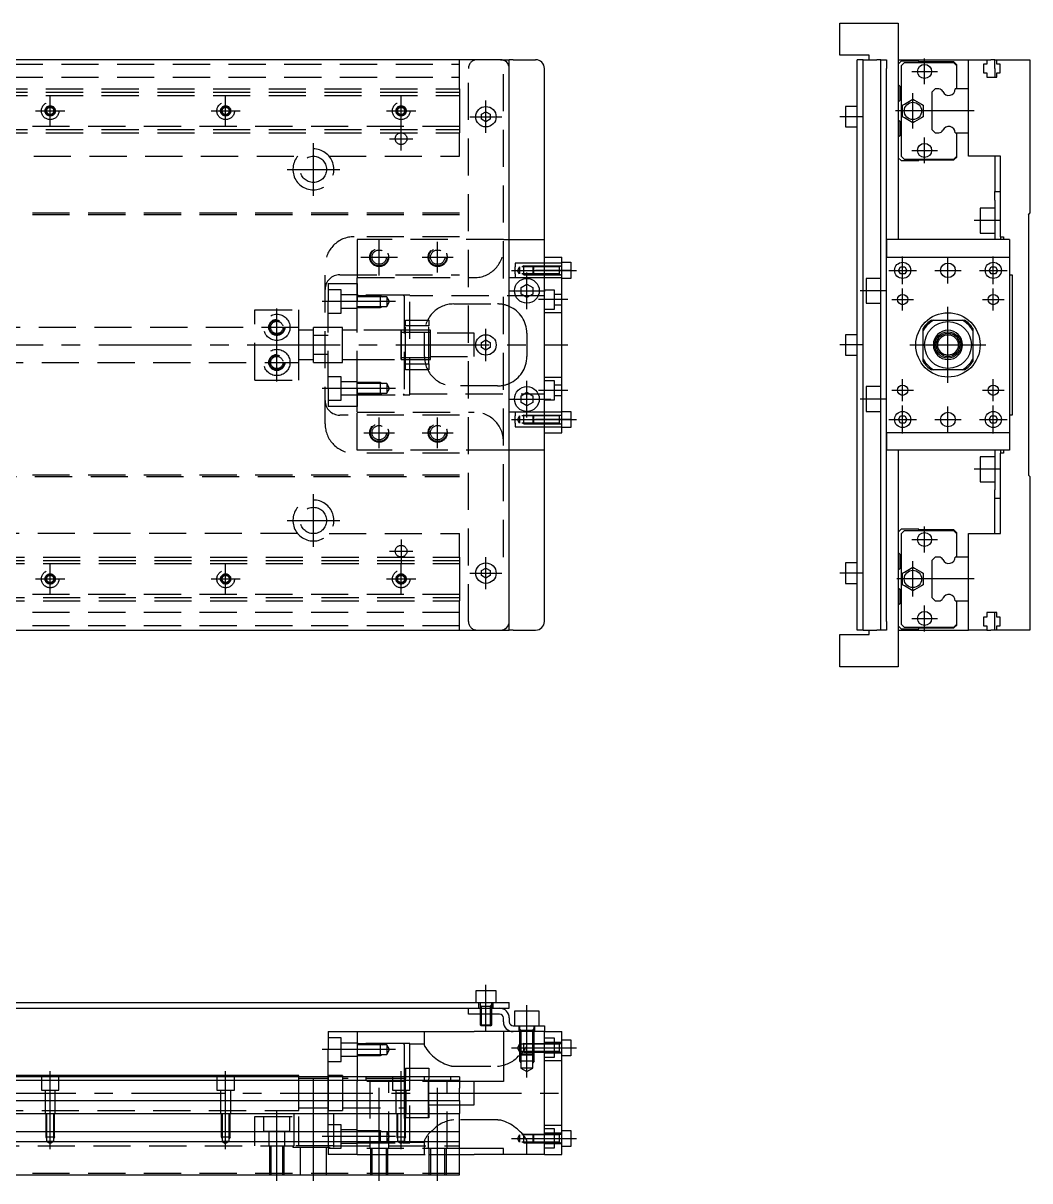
# Model space of a CAD drawing. Extents: x -94 to 655, y -24 to 396.
# Drawn here: x 310.7 to 655, y -2 to 393.7 of the extents above; entities that cross this region are included whole.
import ezdxf

# ---------------------------------------------------------------- set-up
doc = ezdxf.new("R2010")
doc.units = 0
doc.linetypes.add('CENTER', pattern=[50.8, 31.75, -6.35, 6.35, -6.35])
doc.linetypes.add('DASHED', pattern=[19.05, 12.7, -6.35])
doc.layers.get('0').update_dxf_attribs({"linetype": 'CONTINUOUS'})
doc.layers.add('CENTER', color=1, linetype='CENTER')

msp = doc.modelspace()

# ---------------------------------------------------------------- linework, layer by layer
at = {"color": 7, "linetype": 'CONTINUOUS'}
for p, q in [((590.01, 382.74), (590.01, 393.74)), ((590.01, 393.74), (610.01, 393.74)), ((610.01, 393.74), (610.01, 319.74)), ((474, 381.24), (-14, 381.24)), ((474, 381.24), (477, 381.24)), ((478.33, 381.24), (477, 381.24)), ((477, 378.24), (477, 381.24)), ((478.33, 381.24), (486, 381.24)), ((600.01, 382.74), (590.01, 382.74)), ((596.01, 378.24), (596.01, 381.24)), ((598.01, 381.24), (596.01, 381.24)), ((598.01, 381.24), (601.34, 381.24)), ((598.01, 378.24), (598.01, 381.24)), ((600.01, 381.24), (600.01, 382.74)), ((601.34, 381.24), (602.68, 381.24)), ((604.01, 381.24), (602.68, 381.24)), ((604.01, 381.24), (606.01, 381.24)), ((604.01, 378.24), (604.01, 381.24)), ((606.01, 381.24), (606.01, 378.24)), ((610.01, 381.24), (634.01, 381.24)), ((611, 380.74), (610.01, 379.75)), ((617.01, 380.74), (611, 380.74)), ((612, 380.19), (611.01, 379.2)), ((629.01, 380.19), (612, 380.19)), ((617.01, 380.49), (617.01, 380.74)), ((629.01, 380.49), (617.01, 380.49)), ((630.01, 379.49), (629.01, 380.49)), ((630.01, 379.19), (629.01, 380.19)), ((634.01, 371.24), (634.01, 381.24)), ((634.01, 381.24), (640.31, 381.24)), ((640.31, 381.24), (641.68, 381.24)), ((640.31, 381.24), (640.31, 379.74)), ((643.01, 381.24), (641.68, 381.24)), ((643.01, 378.24), (643.01, 381.24)), ((643.01, 381.24), (643.71, 381.24)), ((643.71, 381.24), (655.01, 381.24)), ((643.71, 379.74), (643.71, 381.24)), ((655.01, 381.24), (655.01, 328.74)), ((477, 189.24), (477, 378.24)), ((489, 189.24), (489, 378.24)), ((596.01, 189.24), (596.01, 378.24)), ((598.01, 189.24), (598.01, 378.24)), ((604.01, 189.24), (604.01, 378.24)), ((606.01, 319.74), (606.01, 378.24)), ((611.01, 379.2), (611.01, 348.28)), ((630.01, 379.19), (630.01, 379.49)), ((630.01, 371.24), (630.01, 379.19)), ((639.16, 379.74), (639.16, 376.74)), ((640.31, 379.74), (639.16, 379.74)), ((639.16, 376.74), (640.31, 376.74)), ((640.31, 376.74), (640.31, 375.24)), ((643.01, 378.24), (643.01, 375.24)), ((644.86, 379.74), (643.71, 379.74)), ((643.71, 376.74), (644.86, 376.74)), ((643.71, 375.24), (643.71, 376.74)), ((644.86, 376.74), (644.86, 379.74)), ((610.01, 372.74), (610.51, 372.24)), ((610.51, 372.24), (610.51, 367.24)), ((640.31, 375.24), (643.71, 375.24)), ((622.63, 371.24), (621.51, 370.11)), ((621.51, 370.11), (621.51, 357.36)), ((623.92, 371.24), (622.63, 371.24)), ((634.01, 371.24), (629.5, 371.24)), ((634.01, 356.24), (634.01, 371.24)), ((634.01, 356.24), (634.01, 371.24)), ((596.01, 365.24), (592.01, 365.24)), ((592.01, 365.24), (592.01, 361.74)), ((610.51, 367.24), (610.01, 366.74)), ((611.51, 365.75), (612.11, 366.09)), ((611.51, 365.07), (611.51, 365.75)), ((611.51, 362.4), (611.51, 365.07)), ((612.11, 366.09), (614.42, 367.43)), ((614.42, 367.43), (615.01, 367.77)), ((615.01, 367.77), (615.6, 367.43)), ((615.6, 367.43), (617.91, 366.09)), ((617.91, 366.09), (618.5, 365.75)), ((618.5, 365.75), (618.5, 365.07)), ((618.5, 365.07), (618.5, 362.4)), ((467.5, 362.6), (469, 363.47)), ((467.5, 360.87), (467.5, 362.6)), ((469, 360), (467.5, 360.87)), ((469, 363.47), (470.5, 362.6)), ((470.5, 360.87), (469, 360)), ((470.5, 362.6), (470.5, 360.87)), ((592.01, 361.74), (592.01, 358.24)), ((610.01, 360.74), (610.51, 360.24)), ((610.51, 360.24), (610.51, 355.24)), ((611.51, 361.72), (611.51, 362.4)), ((612.11, 361.38), (611.51, 361.72)), ((614.42, 360.04), (612.11, 361.38)), ((617.91, 361.38), (615.6, 360.04)), ((618.5, 361.72), (617.91, 361.38)), ((618.5, 362.4), (618.5, 361.72)), ((592.01, 358.24), (596.01, 358.24)), ((615.01, 359.7), (614.42, 360.04)), ((615.6, 360.04), (615.01, 359.7)), ((621.51, 357.36), (622.63, 356.24)), ((622.63, 356.24), (623.92, 356.24)), ((629.5, 356.24), (634.01, 356.24)), ((630.01, 348.28), (630.01, 356.24)), ((634.01, 348.24), (634.01, 356.24)), ((610.51, 355.24), (610.01, 354.74)), ((611.01, 348.28), (612, 347.29)), ((629.01, 347.29), (630.01, 348.28)), ((630.01, 347.98), (630.01, 348.28)), ((610.01, 347.73), (611, 346.74)), ((611, 346.74), (617.01, 346.74)), ((612, 347.29), (629.01, 347.29)), ((617.01, 346.99), (629.01, 346.99)), ((617.01, 346.74), (617.01, 346.99)), ((629.01, 346.99), (630.01, 347.98)), ((645.01, 348.24), (634.01, 348.24)), ((643.01, 348.24), (643.01, 336.24)), ((645.01, 320.74), (645.01, 348.24)), ((643.01, 333.24), (643.01, 336.24)), ((643.01, 336.24), (645.01, 336.24)), ((643.01, 333.24), (643.01, 319.74)), ((643.01, 330.49), (638.01, 330.49)), ((638.01, 330.49), (638.01, 326.24)), ((654.51, 328.24), (655.01, 328.74)), ((638.01, 326.24), (638.01, 321.99)), ((654.51, 328.24), (654.51, 239.24)), ((638.01, 321.99), (643.01, 321.99)), ((645.01, 320.74), (645.01, 319.74)), ((645.01, 320.74), (646.01, 320.74)), ((646.01, 320.74), (646.01, 319.74)), ((648.01, 319.74), (606.01, 319.74)), ((606.01, 319.74), (606.01, 313.74)), ((606.01, 313.74), (606.01, 319.74)), ((648.01, 319.74), (648.01, 313.74)), ((489, 313.74), (495, 313.74)), ((495, 253.74), (495, 313.74)), ((606.01, 313.74), (648.01, 313.74)), ((606.01, 253.74), (606.01, 313.74)), ((648.01, 313.74), (648.01, 253.74)), ((495, 311.99), (498, 311.99)), ((498, 311.99), (498, 306.49)), ((610.07, 309.24), (610.79, 310.49)), ((610.79, 307.99), (610.07, 309.24)), ((610.79, 310.49), (612.23, 310.49)), ((612.23, 310.49), (612.95, 309.24)), ((612.95, 309.24), (612.23, 307.99)), ((641.07, 309.24), (641.79, 310.49)), ((641.79, 307.99), (641.07, 309.24)), ((641.79, 310.49), (643.23, 310.49)), ((643.23, 310.49), (643.95, 309.24)), ((643.95, 309.24), (643.23, 307.99)), ((498, 306.49), (495, 306.49)), ((604.01, 306.49), (599.01, 306.49)), ((599.01, 306.49), (599.01, 302.24)), ((612.23, 307.99), (610.79, 307.99)), ((643.23, 307.99), (641.79, 307.99)), ((648.01, 307.74), (649.01, 307.74)), ((649.01, 307.74), (649.01, 259.74)), ((481, 303.39), (483, 304.54)), ((481, 301.08), (481, 303.39)), ((483, 299.93), (481, 301.08)), ((483, 304.54), (485, 303.39)), ((485, 301.08), (483, 299.93)), ((485, 303.39), (485, 301.08)), ((599.01, 302.24), (599.01, 297.99)), ((599.01, 297.99), (604.01, 297.99)), ((618.51, 288.65), (618.51, 289.41)), ((621.34, 292.24), (622.1, 292.24)), ((622.1, 292.24), (631.92, 292.24)), ((631.92, 292.24), (632.68, 292.24)), ((635.51, 289.41), (635.51, 288.65)), ((467.5, 284.6), (469, 285.47)), ((469, 285.47), (470.5, 284.6)), ((596.01, 287.24), (592.01, 287.24)), ((592.01, 287.24), (592.01, 283.74)), ((618.51, 278.82), (618.51, 288.65)), ((635.51, 288.65), (635.51, 278.82)), ((467.5, 282.87), (467.5, 284.6)), ((469, 282), (467.5, 282.87)), ((470.5, 282.87), (469, 282)), ((470.5, 284.6), (470.5, 282.87)), ((592.01, 283.74), (592.01, 280.24)), ((592.01, 280.24), (596.01, 280.24)), ((618.51, 278.07), (618.51, 278.82)), ((635.51, 278.82), (635.51, 278.07)), ((622.1, 275.24), (621.34, 275.24)), ((631.92, 275.24), (622.1, 275.24)), ((632.68, 275.24), (631.92, 275.24)), ((604.01, 269.49), (599.01, 269.49)), ((599.01, 269.49), (599.01, 265.24)), ((481, 266.39), (483, 267.54)), ((481, 264.08), (481, 266.39)), ((483, 267.54), (485, 266.39)), ((485, 266.39), (485, 264.08)), ((599.01, 265.24), (599.01, 260.99)), ((483, 262.93), (481, 264.08)), ((485, 264.08), (483, 262.93)), ((495, 260.99), (498, 260.99)), ((498, 260.99), (498, 255.49)), ((599.01, 260.99), (604.01, 260.99)), ((610.07, 258.24), (610.79, 259.49)), ((610.79, 256.99), (610.07, 258.24)), ((610.79, 259.49), (612.23, 259.49)), ((612.23, 259.49), (612.95, 258.24)), ((612.95, 258.24), (612.23, 256.99)), ((641.07, 258.24), (641.79, 259.49)), ((641.79, 256.99), (641.07, 258.24)), ((641.79, 259.49), (643.23, 259.49)), ((643.23, 259.49), (643.95, 258.24)), ((643.95, 258.24), (643.23, 256.99)), ((649.01, 259.74), (648.01, 259.74)), ((489, 253.74), (495, 253.74)), ((498, 255.49), (495, 255.49)), ((648.01, 253.74), (606.01, 253.74)), ((606.01, 253.74), (606.01, 247.74)), ((606.01, 247.74), (606.01, 253.74)), ((612.23, 256.99), (610.79, 256.99)), ((643.23, 256.99), (641.79, 256.99)), ((648.01, 253.74), (648.01, 247.74)), ((606.01, 189.24), (606.01, 247.74)), ((648.01, 247.74), (606.01, 247.74)), ((610.01, 247.74), (610.01, 173.74)), ((643.01, 245.49), (638.01, 245.49)), ((638.01, 245.49), (638.01, 241.24)), ((643.01, 247.74), (643.01, 234.24)), ((645.01, 247.74), (645.01, 246.74)), ((645.01, 219.24), (645.01, 246.74)), ((646.01, 246.74), (645.01, 246.74)), ((646.01, 247.74), (646.01, 246.74)), ((638.01, 241.24), (638.01, 236.99)), ((655.01, 238.74), (654.51, 239.24)), ((655.01, 238.74), (655.01, 186.24)), ((638.01, 236.99), (643.01, 236.99)), ((643.01, 231.24), (643.01, 234.24)), ((643.01, 219.24), (643.01, 231.24)), ((645.01, 231.24), (643.01, 231.24)), ((611, 220.74), (610.01, 219.75)), ((617.01, 220.74), (611, 220.74)), ((612, 220.19), (611.01, 219.2)), ((611.01, 219.2), (611.01, 188.28)), ((629.01, 220.19), (612, 220.19)), ((617.01, 220.49), (617.01, 220.74)), ((629.01, 220.49), (617.01, 220.49)), ((630.01, 219.49), (629.01, 220.49)), ((630.01, 219.19), (629.01, 220.19)), ((630.01, 219.19), (630.01, 219.49)), ((630.01, 211.24), (630.01, 219.19)), ((634.01, 211.24), (634.01, 219.24)), ((634.01, 219.24), (645.01, 219.24)), ((610.01, 212.74), (610.51, 212.24)), ((610.51, 212.24), (610.51, 207.24)), ((622.63, 211.24), (621.51, 210.11)), ((621.51, 210.11), (621.51, 197.36)), ((623.92, 211.24), (622.63, 211.24)), ((634.01, 211.24), (629.5, 211.24)), ((634.01, 196.24), (634.01, 211.24)), ((634.01, 196.24), (634.01, 211.24)), ((467.5, 206.6), (469, 207.47)), ((467.5, 204.87), (467.5, 206.6)), ((469, 207.47), (470.5, 206.6)), ((470.5, 206.6), (470.5, 204.87)), ((596.01, 209.24), (592.01, 209.24)), ((592.01, 209.24), (592.01, 205.74)), ((610.51, 207.24), (610.01, 206.74)), ((611.51, 205.75), (612.11, 206.09)), ((612.11, 206.09), (614.42, 207.43)), ((614.42, 207.43), (615.01, 207.77)), ((615.01, 207.77), (615.6, 207.43)), ((615.6, 207.43), (617.91, 206.09)), ((617.91, 206.09), (618.5, 205.75)), ((469, 204), (467.5, 204.87)), ((470.5, 204.87), (469, 204)), ((592.01, 205.74), (592.01, 202.24)), ((592.01, 202.24), (596.01, 202.24)), ((611.51, 205.07), (611.51, 205.75)), ((611.51, 202.4), (611.51, 205.07)), ((611.51, 201.72), (611.51, 202.4)), ((618.5, 205.75), (618.5, 205.07)), ((618.5, 205.07), (618.5, 202.4)), ((618.5, 202.4), (618.5, 201.72)), ((610.01, 200.74), (610.51, 200.24)), ((610.51, 200.24), (610.51, 195.24)), ((612.11, 201.38), (611.51, 201.72)), ((614.42, 200.04), (612.11, 201.38)), ((615.01, 199.7), (614.42, 200.04)), ((615.6, 200.04), (615.01, 199.7)), ((617.91, 201.38), (615.6, 200.04)), ((618.5, 201.72), (617.91, 201.38)), ((610.51, 195.24), (610.01, 194.74)), ((621.51, 197.36), (622.63, 196.24)), ((622.63, 196.24), (623.92, 196.24)), ((629.5, 196.24), (634.01, 196.24)), ((630.01, 188.28), (630.01, 196.24)), ((634.01, 186.24), (634.01, 196.24)), ((639.16, 190.74), (639.16, 187.74)), ((640.31, 190.74), (639.16, 190.74)), ((643.71, 192.24), (640.31, 192.24)), ((640.31, 192.24), (640.31, 190.74)), ((643.01, 189.24), (643.01, 192.24)), ((643.71, 190.74), (643.71, 192.24)), ((644.86, 190.74), (643.71, 190.74)), ((644.86, 187.74), (644.86, 190.74)), ((-14, 186.24), (474, 186.24)), ((474, 186.24), (477, 186.24)), ((477, 186.24), (477, 189.24)), ((478.33, 186.24), (477, 186.24)), ((478.33, 186.24), (486, 186.24)), ((596.01, 186.24), (596.01, 189.24)), ((598.01, 186.24), (596.01, 186.24)), ((598.01, 186.24), (598.01, 189.24)), ((598.01, 186.24), (601.34, 186.24)), ((600.01, 184.74), (600.01, 186.24)), ((601.34, 186.24), (602.68, 186.24)), ((604.01, 186.24), (602.68, 186.24)), ((604.01, 186.24), (604.01, 189.24)), ((606.01, 186.24), (604.01, 186.24)), ((606.01, 189.24), (606.01, 186.24)), ((610.01, 187.73), (611, 186.74)), ((610.01, 186.24), (634.01, 186.24)), ((611, 186.74), (617.01, 186.74)), ((611.01, 188.28), (612, 187.29)), ((612, 187.29), (629.01, 187.29)), ((617.01, 186.99), (629.01, 186.99)), ((617.01, 186.74), (617.01, 186.99)), ((629.01, 187.29), (630.01, 188.28)), ((629.01, 186.99), (630.01, 187.98)), ((630.01, 187.98), (630.01, 188.28)), ((640.31, 186.24), (634.01, 186.24)), ((639.16, 187.74), (640.31, 187.74)), ((640.31, 187.74), (640.31, 186.24)), ((640.31, 186.24), (641.68, 186.24)), ((643.01, 186.24), (641.68, 186.24)), ((643.01, 186.24), (643.01, 189.24)), ((643.71, 186.24), (643.01, 186.24)), ((643.71, 186.24), (643.71, 187.74)), ((643.71, 187.74), (644.86, 187.74)), ((655.01, 186.24), (643.71, 186.24)), ((590.01, 184.74), (600.01, 184.74)), ((590.01, 173.74), (590.01, 184.74)), ((610.01, 173.74), (590.01, 173.74)), ((472.5, 63), (465.5, 63)), ((465.5, 63), (465.5, 59)), ((472.5, 59), (472.5, 63)), ((305, 59), (474, 59)), ((305, 57), (466, 57)), ((463, 55), (463, 57)), ((466, 57), (473.67, 57)), ((466, 57), (473.67, 57)), ((473.67, 57), (474, 57)), ((474, 59), (477, 59)), ((474, 57), (477, 57)), ((477, 57), (477, 59)), ((478.75, 56), (478.75, 51)), ((487.25, 56), (478.75, 56)), ((487.25, 51), (487.25, 56)), ((466, 55), (463, 55)), ((473.67, 55), (466, 55)), ((467, 55), (467, 51.38)), ((471, 51.38), (471, 55)), ((475, 52.33), (475, 53.67)), ((477, 53.67), (477, 52.33)), ((415, 49), (415.34, 49)), ((415, 49), (415, 42.75)), ((415.34, 49), (424.66, 49)), ((424.66, 49), (425, 49)), ((425, 49), (425, 33.5)), ((425, 49), (465, 49)), ((475, 49), (465, 49)), ((467, 51.38), (471, 51.38)), ((467.38, 51), (467, 51.38)), ((470.62, 51), (467.38, 51)), ((470.62, 51), (471, 51.38)), ((475, 49), (475, 32)), ((478.33, 49), (475, 49)), ((478.33, 51), (486, 51)), ((486, 49), (478.33, 49)), ((486, 49), (478.33, 49)), ((486, 51), (489, 51)), ((489, 49), (486, 49)), ((489, 49), (486, 49)), ((489, 51), (489, 49)), ((489, 7), (489, 49)), ((489, 49), (495, 49)), ((495, 7), (495, 49)), ((495, 46.25), (498, 46.25)), ((498, 46.25), (498, 40.75)), ((415, 33.5), (415, 42.75)), ((498, 40.75), (495, 40.75)), ((405, 34), (298.5, 34)), ((460, 33.5), (298.5, 33.5)), ((298.5, 32.38), (460, 32.38)), ((405, 33.5), (405, 34)), ((460, 33.5), (460, 32.38)), ((460, 32.38), (460, 31.09)), ((475, 32), (460, 32)), ((460, 32), (460, 31.09)), ((460, 31.09), (460, 29.72)), ((460, 31.09), (460, 29.72)), ((460, 25.5), (460, 29.72)), ((460, 25.5), (460, 29.72)), ((298.5, 25.5), (460, 25.5)), ((460, 25.5), (460, 21)), ((460, 25.5), (460, 21)), ((0, 21), (460, 21)), ((460, 14.7), (460, 21)), ((460, 14.7), (460, 21)), ((460, 14.7), (0, 14.7)), ((460, 11.3), (460, 14.7)), ((460, 7), (460, 14.7)), ((495, 15.25), (498, 15.25)), ((498, 15.25), (498, 9.75)), ((460, 11.3), (0, 11.3)), ((460, 0), (460, 11.3)), ((475, 9), (460, 9)), ((475, 7), (475, 9)), ((498, 9.75), (495, 9.75)), ((460, 7), (465, 7)), ((475, 7), (465, 7)), ((489, 7), (475, 7)), ((489, 7), (495, 7)), ((0, 0), (460, 0))]:
    msp.add_line(p, q, dxfattribs=at)
at = {"color": 3, "linetype": 'DASHED'}
for p, q in [((460, 371.24), (460, 381.24)), ((475, 211.24), (475, 381.24)), ((0, 379.74), (460, 379.74)), ((463, 189.24), (463, 378.24)), ((0, 375.24), (460, 375.24)), ((299.5, 371.24), (460, 371.24)), ((299.5, 370.11), (460, 370.11)), ((299.5, 369.04), (460, 369.04)), ((460, 371.24), (460, 370.11)), ((460, 370.11), (460, 357.36)), ((460, 358.44), (299.5, 358.44)), ((299.5, 357.36), (460, 357.36)), ((299.5, 356.24), (460, 356.24)), ((460, 357.36), (460, 356.24)), ((460, 348.24), (460, 356.24)), ((295.36, 348.24), (404.64, 348.24)), ((415.36, 348.24), (460, 348.24)), ((460, 328.74), (10, 328.74)), ((460, 328.24), (10.64, 328.24)), ((460, 320.74), (424, 320.74)), ((475, 319.74), (425, 319.74)), ((425, 319.74), (425, 306.74)), ((475, 319.74), (477, 319.74)), ((477, 319.74), (489, 319.74)), ((414, 256.74), (414, 310.74)), ((489, 311.74), (479, 311.74)), ((479, 311.74), (479, 310.49)), ((479, 307.99), (479, 310.49)), ((480.5, 310.46), (479.79, 309.24)), ((480.5, 308.01), (479.79, 309.24)), ((494, 310.46), (480.5, 310.46)), ((480.5, 310.46), (480.5, 308.01)), ((482, 310.74), (481.53, 310.46)), ((482, 310.74), (495, 310.74)), ((482, 307.74), (482, 310.74)), ((485, 310.46), (485.27, 310.74)), ((485, 310.46), (485, 308.01)), ((485.27, 310.74), (485.27, 307.74)), ((495, 311.74), (489, 311.74)), ((494, 310.46), (494.47, 310.74)), ((494, 310.74), (494, 307.74)), ((415, 304.74), (415, 298.48)), ((415, 304.74), (415.34, 304.74)), ((415.34, 304.74), (424.66, 304.74)), ((419, 307.74), (460, 307.74)), ((424.66, 304.74), (425, 304.74)), ((425, 306.74), (465, 306.74)), ((425, 298.48), (425, 306.74)), ((425, 304.74), (425, 298.48)), ((477, 306.74), (489, 306.74)), ((479, 307.99), (479, 306.74)), ((479, 306.74), (489, 306.74)), ((494, 308.01), (480.5, 308.01)), ((482, 307.74), (481.53, 308.01)), ((482, 307.74), (495, 307.74)), ((485, 308.01), (485.27, 307.74)), ((489, 306.74), (495, 306.74)), ((494, 308.01), (494.47, 307.74)), ((419.5, 302.58), (415, 302.58)), ((419.5, 294.58), (419.5, 302.58)), ((425, 300.83), (419.5, 300.83)), ((492.5, 302.49), (489, 302.49)), ((492.5, 295.99), (492.5, 302.49)), ((495, 300.99), (492.5, 300.99)), ((415, 268.99), (415, 298.48)), ((425.3, 300.74), (425, 300.74)), ((431.15, 300.58), (425, 300.58)), ((431.15, 300.58), (425, 300.58)), ((431.5, 300.23), (425, 300.23)), ((425, 268.99), (425, 298.48)), ((425, 268.99), (425, 298.48)), ((425, 296.93), (431.5, 296.93)), ((440.66, 300.74), (425.3, 300.74)), ((440.66, 300.74), (425.3, 300.74)), ((433, 300.58), (431.15, 300.58)), ((433, 300.23), (431.5, 300.23)), ((431.5, 296.93), (433, 296.93)), ((433, 296.58), (433, 300.58)), ((433, 300.58), (433.61, 300.23)), ((435.1, 300.23), (433, 300.23)), ((433, 296.58), (433.61, 296.93)), ((433, 296.93), (435.1, 296.93)), ((435.1, 300.23), (435.1, 298.58)), ((436.05, 298.58), (435.1, 300.23)), ((435.1, 298.58), (435.1, 296.93)), ((435.1, 296.93), (436.05, 298.58)), ((441, 300.4), (440.66, 300.74)), ((443, 300.74), (440.66, 300.74)), ((441, 300.4), (441, 267.08)), ((443, 266.74), (443, 300.74)), ((489, 300.49), (443, 300.49)), ((458, 297.74), (473, 297.74)), ((492.5, 297.49), (495, 297.49)), ((390, 295.74), (405, 295.74)), ((390, 271.74), (390, 295.74)), ((405, 289.74), (405, 295.74)), ((415, 294.58), (419.5, 294.58)), ((419.5, 296.33), (425, 296.33)), ((425, 296.58), (431.15, 296.58)), ((425, 296.58), (431.15, 296.58)), ((431.15, 296.58), (433, 296.58)), ((489, 295.99), (492.5, 295.99)), ((495, 294.74), (489, 294.74)), ((405, 289.74), (216, 289.74)), ((405, 283.74), (405, 289.74)), ((420, 289.74), (410, 289.74)), ((410, 287.05), (410, 289.74)), ((420, 283.74), (420, 289.74)), ((441.5, 290.24), (441.5, 292.24)), ((441.5, 292.24), (449.5, 292.24)), ((441.5, 277.24), (441.5, 290.24)), ((449.5, 290.24), (441.5, 290.24)), ((449.5, 292.24), (449.5, 290.24)), ((449.5, 277.24), (449.5, 290.24)), ((410, 288.74), (405, 288.74)), ((410, 287.05), (415, 287.05)), ((410, 283.74), (410, 287.05)), ((425, 288.74), (420, 288.74)), ((440.01, 288.74), (425, 288.74)), ((440, 278.74), (440, 288.74)), ((440, 287.99), (440, 288.74)), ((440, 288.17), (440, 288.74)), ((440, 288.74), (440, 288.17)), ((441, 288.74), (440, 288.74)), ((440, 288.17), (440, 279.3)), ((440, 287.99), (440, 279.49)), ((441, 287.99), (440, 287.99)), ((442.05, 288.74), (441, 288.74)), ((442, 287.99), (441, 287.99)), ((444.5, 287.99), (442, 287.99)), ((444.5, 288.74), (442.05, 288.74)), ((449.5, 288.74), (444.5, 288.74)), ((449.5, 287.99), (444.5, 287.99)), ((448, 279.74), (448, 287.74)), ((450, 288.74), (449.5, 288.74)), ((450, 287.99), (449.5, 287.99)), ((450, 283.74), (450, 288.74)), ((465, 287.74), (450, 287.74)), ((465, 283.74), (465, 287.74)), ((483, 287.74), (483, 279.74)), ((405, 277.74), (405, 283.74)), ((410, 280.42), (410, 283.74)), ((420, 277.74), (420, 283.74)), ((450, 278.74), (450, 283.74)), ((465, 279.74), (465, 283.74)), ((260, 277.74), (405, 277.74)), ((405, 278.74), (410, 278.74)), ((405, 271.74), (405, 277.74)), ((415, 280.42), (410, 280.42)), ((410, 277.74), (410, 280.42)), ((410, 277.74), (420, 277.74)), ((420, 278.74), (425, 278.74)), ((425, 278.74), (440.01, 278.74)), ((440, 278.74), (440, 279.49)), ((440, 279.49), (441, 279.49)), ((440, 278.74), (440, 279.3)), ((440, 279.3), (440, 278.74)), ((440, 278.74), (441, 278.74)), ((441, 279.49), (442, 279.49)), ((441, 278.74), (442.05, 278.74)), ((441.5, 275.24), (441.5, 277.24)), ((441.5, 277.24), (449.5, 277.24)), ((442, 279.49), (444.5, 279.49)), ((442.05, 278.74), (444.5, 278.74)), ((444.5, 279.49), (449.5, 279.49)), ((444.5, 278.74), (449.5, 278.74)), ((449.5, 279.49), (450, 279.49)), ((449.5, 278.74), (450, 278.74)), ((449.5, 277.24), (449.5, 275.24)), ((450, 279.74), (465, 279.74)), ((449.5, 275.24), (441.5, 275.24)), ((390, 271.74), (405, 271.74)), ((419.5, 272.89), (415, 272.89)), ((419.5, 264.89), (419.5, 272.89)), ((425, 271.14), (419.5, 271.14)), ((431.15, 270.89), (425, 270.89)), ((431.15, 270.89), (425, 270.89)), ((431.5, 270.54), (425, 270.54)), ((433, 270.89), (431.15, 270.89)), ((433, 270.54), (431.5, 270.54)), ((433, 266.89), (433, 270.89)), ((433, 270.89), (433.61, 270.54)), ((435.1, 270.54), (433, 270.54)), ((435.1, 270.54), (435.1, 268.89)), ((436.05, 268.89), (435.1, 270.54)), ((473, 269.74), (458, 269.74)), ((489, 272.74), (495, 272.74)), ((492.5, 271.49), (489, 271.49)), ((492.5, 264.99), (492.5, 271.49)), ((495, 269.99), (492.5, 269.99)), ((415, 268.99), (415, 262.74)), ((419.5, 266.64), (425, 266.64)), ((425, 268.99), (425, 262.74)), ((425, 260.74), (425, 268.99)), ((425, 267.24), (431.5, 267.24)), ((425, 266.89), (431.15, 266.89)), ((425, 266.89), (431.15, 266.89)), ((425, 266.74), (425.3, 266.74)), ((425.3, 266.74), (440.66, 266.74)), ((425.3, 266.74), (440.66, 266.74)), ((431.15, 266.89), (433, 266.89)), ((431.5, 267.24), (433, 267.24)), ((433, 266.89), (433.61, 267.24)), ((433, 267.24), (435.1, 267.24)), ((435.1, 268.89), (435.1, 267.24)), ((435.1, 267.24), (436.05, 268.89)), ((440.66, 266.74), (441, 267.08)), ((440.66, 266.74), (443, 266.74)), ((443, 266.99), (489, 266.99)), ((492.5, 266.49), (495, 266.49)), ((415, 264.89), (419.5, 264.89)), ((415.34, 262.74), (415, 262.74)), ((424.66, 262.74), (415.34, 262.74)), ((425, 262.74), (424.66, 262.74)), ((489, 264.99), (492.5, 264.99)), ((460, 259.74), (419, 259.74)), ((425, 260.74), (465, 260.74)), ((425, 247.74), (425, 260.74)), ((489, 260.74), (477, 260.74)), ((489, 260.74), (479, 260.74)), ((479, 260.74), (479, 259.49)), ((479, 256.99), (479, 259.49)), ((480.5, 259.46), (479.79, 258.24)), ((480.5, 257.01), (479.79, 258.24)), ((494, 259.46), (480.5, 259.46)), ((480.5, 259.46), (480.5, 257.01)), ((482, 259.74), (481.53, 259.46)), ((482, 259.74), (495, 259.74)), ((482, 256.74), (482, 259.74)), ((485, 259.46), (485.27, 259.74)), ((485, 259.46), (485, 257.01)), ((485.27, 259.74), (485.27, 256.74)), ((495, 260.74), (489, 260.74)), ((494, 259.46), (494.47, 259.74)), ((494, 259.74), (494, 256.74)), ((479, 256.99), (479, 255.74)), ((479, 255.74), (489, 255.74)), ((494, 257.01), (480.5, 257.01)), ((482, 256.74), (481.53, 257.01)), ((482, 256.74), (495, 256.74)), ((485, 257.01), (485.27, 256.74)), ((489, 255.74), (495, 255.74)), ((494, 257.01), (494.47, 256.74)), ((460, 246.74), (424, 246.74)), ((475, 247.74), (425, 247.74)), ((477, 247.74), (475, 247.74)), ((489, 247.74), (477, 247.74)), ((10, 238.74), (460, 238.74)), ((460, 239.24), (10.64, 239.24)), ((404.64, 219.24), (295.36, 219.24)), ((415.36, 219.24), (460, 219.24)), ((460, 211.24), (460, 219.24)), ((298.5, 211.24), (460, 211.24)), ((298.5, 210.11), (460, 210.11)), ((460, 211.24), (460, 210.11)), ((460, 210.11), (460, 197.36)), ((298.5, 209.04), (460, 209.04)), ((460, 198.44), (298.5, 198.44)), ((298.5, 197.36), (460, 197.36)), ((298.5, 196.24), (460, 196.24)), ((460, 197.36), (460, 196.24)), ((460, 186.24), (460, 196.24)), ((460, 192.24), (0, 192.24)), ((460, 187.74), (0, 187.74)), ((466.5, 59), (466.5, 57)), ((467, 59), (467, 57.6)), ((467.38, 57.6), (467, 58.26)), ((471, 57.6), (467, 57.6)), ((471, 57.6), (467, 57.6)), ((469, 57.6), (467, 57.6)), ((467, 57.6), (467, 57.6)), ((467, 57.6), (467, 57)), ((467, 57.6), (467, 57.59)), ((467, 57), (467, 55)), ((467, 57), (467, 55)), ((467.38, 57.6), (467.38, 57)), ((467.38, 57), (467.38, 55)), ((470.62, 57.6), (471, 58.26)), ((470.62, 57), (470.62, 57.6)), ((470.62, 55), (470.62, 57)), ((471, 57.6), (471, 59)), ((471, 57), (471, 57.6)), ((471, 57.6), (471, 57.6)), ((471, 57.59), (471, 57.6)), ((471, 55), (471, 57)), ((471, 55), (471, 57)), ((471.5, 57), (471.5, 59)), ((448, 44.27), (448, 49)), ((480.25, 51), (480.25, 49)), ((480.5, 51), (480.5, 49.4)), ((480.9, 49.4), (480.5, 50.09)), ((483, 49.4), (480.5, 49.4)), ((485.5, 49.4), (480.5, 49.4)), ((485.5, 49.4), (480.5, 49.4)), ((480.5, 49.4), (480.5, 49)), ((480.5, 49.4), (480.5, 49.4)), ((480.5, 49.4), (480.5, 49.39)), ((480.5, 49), (480.5, 39)), ((480.9, 49.4), (480.9, 49)), ((480.9, 49), (480.9, 41)), ((483, 44.27), (483, 49)), ((485.1, 49.4), (485.5, 50.09)), ((485.1, 49), (485.1, 49.4)), ((485.1, 41), (485.1, 49)), ((485.5, 49.4), (485.5, 51)), ((485.5, 49.4), (485.5, 49.4)), ((485.5, 49), (485.5, 49.4)), ((485.5, 49.39), (485.5, 49.4)), ((485.5, 41.4), (485.5, 49)), ((485.75, 49), (485.75, 51)), ((419.5, 46.85), (415, 46.85)), ((419.5, 38.85), (419.5, 46.85)), ((425, 45.1), (419.5, 45.1)), ((425.3, 45), (425, 45)), ((431.15, 44.85), (425, 44.85)), ((431.15, 44.85), (425, 44.85)), ((431.5, 44.5), (425, 44.5)), ((440.66, 45), (425.3, 45)), ((433, 44.85), (431.15, 44.85)), ((433, 44.5), (431.5, 44.5)), ((433, 40.85), (433, 44.85)), ((433, 44.85), (433.61, 44.5)), ((435.1, 44.5), (433, 44.5)), ((435.1, 44.5), (435.1, 42.85)), ((436.05, 42.85), (435.1, 44.5)), ((443, 45), (440.66, 45)), ((441, 44.66), (440.66, 45)), ((441, 44.66), (441, 33.5)), ((443, 33.5), (443, 45)), ((448, 44.75), (443, 44.75)), ((448, 44.27), (448.01, 44.16)), ((448.01, 44.16), (448.03, 44.04)), ((480.5, 44.73), (479.79, 43.5)), ((480.5, 44.73), (480.5, 42.27)), ((494, 44.73), (480.5, 44.73)), ((480.5, 44.73), (480.5, 42.27)), ((482, 45), (481.53, 44.73)), ((482, 45), (495, 45)), ((482, 42), (482, 45)), ((482.99, 44.15), (483, 44.27)), ((485, 44.73), (485.27, 45)), ((485, 44.73), (485, 42.27)), ((485.27, 45), (485.27, 42)), ((492.5, 46.75), (489, 46.75)), ((495, 45.25), (489, 45.25)), ((492.5, 43.5), (492.5, 46.75)), ((494, 44.73), (494.47, 45)), ((494, 45), (494, 42)), ((419.5, 40.6), (425, 40.6)), ((425, 41.2), (431.5, 41.2)), ((425, 40.85), (431.15, 40.85)), ((425, 40.85), (431.15, 40.85)), ((431.15, 40.85), (433, 40.85)), ((431.5, 41.2), (433, 41.2)), ((433, 40.85), (433.61, 41.2)), ((433, 41.2), (435.1, 41.2)), ((435.1, 42.85), (435.1, 41.2)), ((435.1, 41.2), (436.05, 42.85)), ((480.5, 42.27), (479.79, 43.5)), ((494, 42.27), (480.5, 42.27)), ((480.5, 41.4), (485.5, 41.4)), ((480.5, 41.4), (480.9, 41)), ((485.1, 41), (480.9, 41)), ((480.9, 41), (480.9, 39)), ((482, 42), (481.53, 42.27)), ((482, 42), (495, 42)), ((485, 42.27), (485.27, 42)), ((485.1, 41), (485.5, 41.4)), ((485.1, 39), (485.1, 41)), ((485.5, 39), (485.5, 41.4)), ((489, 41.75), (495, 41.75)), ((489, 40.25), (492.5, 40.25)), ((492.5, 40.25), (492.5, 43.5)), ((494, 42.27), (494.47, 42)), ((415, 38.85), (419.5, 38.85)), ((441.5, 36.5), (441.9, 36.5)), ((441.5, 36.5), (441.5, 33.5)), ((441.9, 36.5), (449.5, 36.5)), ((448.1, 36.5), (448.5, 36.5)), ((449.5, 36.5), (449.5, 33.5)), ((458, 37.2), (473, 37.2)), ((480.5, 39), (480.9, 38.31)), ((480.5, 39), (485.5, 39)), ((480.9, 39), (480.9, 36.57)), ((480.9, 36.57), (483, 35.36)), ((483, 36.57), (480.9, 36.57)), ((483, 35.36), (485.1, 36.57)), ((485.1, 36.57), (483, 36.57)), ((485.5, 39), (485.1, 38.31)), ((485.1, 36.57), (485.1, 39)), ((495, 39), (489, 39)), ((317, 33.5), (317, 29)), ((323, 29), (323, 33.5)), ((377, 33.5), (377, 29)), ((383, 29), (383, 33.5)), ((405, 22), (405, 33.5)), ((410, 33), (405, 33)), ((410, 23), (410, 33)), ((415, 33), (410, 33)), ((420, 34), (415, 34)), ((415, 34), (415, 22)), ((415, 21), (415, 33.5)), ((420, 34), (420, 22)), ((420.2, 33), (420.15, 33)), ((441, 33), (420.2, 33)), ((425, 33.5), (425, 32)), ((460, 32), (425, 32)), ((425, 21), (425, 32)), ((428, 32.38), (428, 33.5)), ((429.25, 32.38), (429.25, 9)), ((429.25, 32), (429.25, 9)), ((435.75, 9), (435.75, 32.38)), ((437, 33.5), (437, 29)), ((441, 33.5), (441, 32)), ((441, 32), (441, 11.34)), ((441.5, 33.5), (441.5, 32.91)), ((441.5, 32), (441.5, 32.91)), ((441.5, 23.09), (441.5, 32)), ((443, 29), (443, 33.5)), ((443, 29), (443, 33.5)), ((448, 32.38), (448, 33.5)), ((449.25, 32.38), (449.25, 9)), ((449.5, 33.5), (449.5, 32.91)), ((449.5, 32), (449.5, 32.91)), ((449.5, 23.09), (449.5, 32)), ((465, 32), (449.5, 32)), ((455.75, 9), (455.75, 32.38)), ((455.75, 9), (455.75, 32.38)), ((457, 32.38), (457, 33.5)), ((465, 24), (465, 32)), ((317, 29), (323, 29)), ((318.25, 29), (318.25, 21)), ((321.75, 21), (321.75, 29)), ((377, 29), (383, 29)), ((378.25, 29), (378.25, 21)), ((381.75, 21), (381.75, 29)), ((437, 29), (443, 29)), ((438.25, 29), (438.25, 21)), ((440, 28), (438.5, 28)), ((438.62, 28), (438.5, 28)), ((438.5, 28), (438.5, 27.99)), ((438.5, 28), (438.5, 28)), ((440, 28), (438.62, 28)), ((441.5, 28), (440, 28)), ((441.38, 28), (440, 28)), ((441.5, 28), (441.38, 28)), ((441.5, 27.99), (441.5, 28)), ((441.5, 28), (441.5, 28)), ((441.75, 21), (441.75, 29)), ((443, 11), (443, 28)), ((449.5, 24), (460, 24)), ((460, 24), (465, 24)), ((260, 22), (405, 22)), ((318.5, 21), (318.5, 15.25)), ((318.5, 21), (318.5, 15.25)), ((318.77, 21), (318.77, 15)), ((321.23, 15), (321.23, 21)), ((321.5, 15.25), (321.5, 21)), ((321.5, 15.25), (321.5, 21)), ((378.5, 21), (378.5, 15.25)), ((378.5, 21), (378.5, 15.25)), ((378.77, 21), (378.77, 15)), ((381.23, 15), (381.23, 21)), ((381.5, 15.25), (381.5, 21)), ((381.5, 15.25), (381.5, 21)), ((390, 20), (405, 20)), ((390, 14.7), (390, 20)), ((393, 20), (393, 15)), ((402, 15), (402, 20)), ((403.29, 21), (403.29, 10)), ((405, 23), (410, 23)), ((405, 14.7), (405, 20)), ((410, 23), (415, 23)), ((415, 22), (420, 22)), ((415, 14.7), (415, 21)), ((417, 9.5), (417, 21)), ((420.15, 23), (420.2, 23)), ((420.2, 23), (441, 23)), ((425, 14.7), (425, 21)), ((438.25, 21), (441.75, 21)), ((438.5, 21), (438.5, 15.25)), ((438.5, 21), (438.5, 15.25)), ((438.77, 21), (438.77, 15)), ((441.5, 21), (441, 21)), ((441.23, 15), (441.23, 21)), ((441.5, 23.09), (441.5, 19.5)), ((441.5, 15.25), (441.5, 21)), ((441.5, 15.25), (441.5, 21)), ((449.5, 23.09), (449.5, 19.5)), ((419.5, 17.15), (415, 17.15)), ((419.5, 9.15), (419.5, 17.15)), ((449.5, 19.5), (441.5, 19.5)), ((441.9, 19.5), (441.75, 19.5)), ((448.5, 19.5), (448.1, 19.5)), ((473, 18.8), (458, 18.8)), ((489, 17), (495, 17)), ((318.5, 15.25), (318.5, 14.7)), ((318.5, 14.7), (318.5, 13)), ((318.5, 13), (321.5, 13)), ((318.5, 13), (318.77, 12.53)), ((318.77, 15), (318.77, 13)), ((318.77, 13), (318.77, 11.5)), ((321.23, 13), (321.23, 15)), ((321.23, 11.5), (321.23, 13)), ((321.5, 13), (321.23, 12.53)), ((321.5, 14.7), (321.5, 15.25)), ((321.5, 13), (321.5, 14.7)), ((378.5, 15.25), (378.5, 14.7)), ((378.5, 14.7), (378.5, 13)), ((378.5, 13), (381.5, 13)), ((378.5, 13), (378.77, 12.53)), ((378.77, 15), (378.77, 13)), ((378.77, 13), (378.77, 11.5)), ((381.23, 13), (381.23, 15)), ((381.23, 11.5), (381.23, 13)), ((381.5, 13), (381.23, 12.53)), ((381.5, 14.7), (381.5, 15.25)), ((381.5, 13), (381.5, 14.7)), ((390, 11.3), (390, 14.7)), ((393, 15), (402, 15)), ((394.75, 15), (394.75, 10)), ((400.25, 10), (400.25, 15)), ((405, 11.3), (405, 14.7)), ((415, 13.25), (415, 14.7)), ((415, 13.25), (415, 11.3)), ((425, 15.4), (419.5, 15.4)), ((431.15, 15.15), (425, 15.15)), ((431.15, 15.15), (425, 15.15)), ((431.5, 14.8), (425, 14.8)), ((425, 11.3), (425, 14.7)), ((433, 15.15), (431.15, 15.15)), ((433, 14.8), (431.5, 14.8)), ((433, 11.15), (433, 15.15)), ((433, 15.15), (433.61, 14.8)), ((435.1, 14.8), (433, 14.8)), ((435.1, 14.8), (435.1, 13.15)), ((436.05, 13.15), (435.1, 14.8)), ((435.1, 13.15), (435.1, 11.5)), ((435.1, 11.5), (436.05, 13.15)), ((438.5, 15.25), (438.5, 14.7)), ((438.5, 14.7), (438.5, 13)), ((438.5, 13), (441.5, 13)), ((438.5, 13), (438.77, 12.53)), ((438.77, 15), (438.77, 13)), ((438.77, 13), (438.77, 11.5)), ((441.23, 13), (441.23, 15)), ((441.23, 11.5), (441.23, 13)), ((441.5, 13), (441.23, 12.53)), ((441.5, 14.7), (441.5, 15.25)), ((441.5, 13), (441.5, 14.7)), ((480.5, 13.73), (479.79, 12.5)), ((480.5, 11.27), (479.79, 12.5)), ((494, 13.73), (480.5, 13.73)), ((480.5, 13.73), (480.5, 11.27)), ((482, 14), (481.53, 13.73)), ((482, 14), (495, 14)), ((482, 11), (482, 14)), ((482.99, 11.84), (482.97, 11.96)), ((485, 13.73), (485.27, 14)), ((485, 13.73), (485, 11.27)), ((485.27, 14), (485.27, 11)), ((492.5, 15.75), (489, 15.75)), ((495, 14.25), (489, 14.25)), ((492.5, 12.5), (492.5, 15.75)), ((492.5, 9.25), (492.5, 12.5)), ((494, 13.73), (494.47, 14)), ((494, 14), (494, 11)), ((296.71, 10), (403.29, 10)), ((321.23, 11.5), (318.77, 11.5)), ((318.77, 11.5), (320, 10.79)), ((321.23, 11.5), (320, 10.79)), ((381.23, 11.5), (378.77, 11.5)), ((378.77, 11.5), (380, 10.79)), ((381.23, 11.5), (380, 10.79)), ((390, 10), (390, 11.3)), ((395, 10), (395, 0)), ((395.43, 10), (395.43, 0)), ((399.57, 0), (399.57, 10)), ((400, 0), (400, 10)), ((403, 10), (403, 9.5)), ((403, 9.5), (417, 9.5)), ((416.71, 10), (403.29, 10)), ((405, 10), (405, 11.3)), ((405.5, 9.5), (405.5, 0)), ((414.5, 0), (414.5, 9.5)), ((415, 11.3), (415, 10)), ((415, 10), (415, 7)), ((415, 9.15), (419.5, 9.15)), ((416.71, 10), (460, 10)), ((419.5, 10.9), (425, 10.9)), ((425, 11.5), (431.5, 11.5)), ((425, 9), (425, 11.3)), ((425, 11.15), (431.15, 11.15)), ((425, 11.15), (431.15, 11.15)), ((425, 11), (425.3, 11)), ((460, 9), (425, 9)), ((425, 7), (425, 9)), ((425.3, 11), (440.66, 11)), ((429.5, 9), (429.5, 0)), ((430.04, 9), (430.04, 0)), ((431.15, 11.15), (433, 11.15)), ((431.5, 11.5), (433, 11.5)), ((433, 11.15), (433.61, 11.5)), ((433, 11.5), (435.1, 11.5)), ((434.96, 0), (434.96, 9)), ((435.5, 0), (435.5, 9)), ((441.23, 11.5), (438.77, 11.5)), ((438.77, 11.5), (440, 10.79)), ((441.23, 11.5), (440, 10.79)), ((440.66, 11), (441, 11.34)), ((440.66, 11), (443, 11)), ((443, 11.25), (448, 11.25)), ((448.01, 11.85), (448, 11.73)), ((448, 7), (448, 11.73)), ((449.5, 9), (449.5, 0)), ((450.04, 9), (450.04, 0)), ((454.96, 0), (454.96, 9)), ((455.5, 0), (455.5, 9)), ((494, 11.27), (480.5, 11.27)), ((482, 11), (481.53, 11.27)), ((482, 11), (495, 11)), ((483, 11.73), (482.99, 11.84)), ((483, 7), (483, 11.73)), ((485, 11.27), (485.27, 11)), ((489, 10.75), (495, 10.75)), ((489, 9.25), (492.5, 9.25)), ((494, 11.27), (494.47, 11)), ((415.34, 7), (415, 7)), ((424.66, 7), (415.34, 7)), ((425, 7), (424.66, 7)), ((425, 7), (429.5, 7)), ((429.5, 7), (435.5, 7)), ((435.5, 7), (449.5, 7)), ((449.5, 7), (455.5, 7)), ((455.5, 7), (460, 7)), ((460, 0.5), (77.5, 0.5))]:
    msp.add_line(p, q, dxfattribs=at)
at = {"color": 3, "linetype": 'CONTINUOUS'}
for p, q in [((467.38, 55), (467.38, 51)), ((470.62, 51), (470.62, 55))]:
    msp.add_line(p, q, dxfattribs=at)
at = {"color": 7, "linetype": 'CONTINUOUS'}
for centre, radius in [((619.01, 377.24), 2.4), ((469, 361.74), 3.5), ((615.01, 363.74), 2.97), ((619.01, 350.24), 2.4), ((611.51, 309.24), 2.75), ((627.01, 309.24), 2.5), ((642.51, 309.24), 2.75), ((483, 302.24), 4.25), ((611.51, 299.24), 1.75), ((642.51, 299.24), 1.75), ((627.01, 283.74), 11), ((627.01, 283.74), 8), ((469, 283.74), 3.5), ((627.01, 283.74), 4.5), ((627.01, 283.74), 4), ((627.01, 283.74), 3.5), ((483, 265.24), 4.25), ((611.51, 268.24), 1.75), ((642.51, 268.24), 1.75), ((611.51, 258.24), 2.75), ((627.01, 258.24), 2.5), ((642.51, 258.24), 2.75), ((619.01, 217.24), 2.4), ((469, 205.74), 3.5), ((615.01, 203.74), 2.97), ((619.01, 190.24), 2.4)]:
    msp.add_circle(centre, radius, dxfattribs=at)
at = {"color": 3, "linetype": 'DASHED'}
for centre, radius in [((320, 363.74), 3), ((320, 363.74), 1.75), ((320, 363.74), 1.5), ((320, 363.74), 1.23), ((380, 363.74), 3), ((380, 363.74), 1.75), ((380, 363.74), 1.5), ((380, 363.74), 1.23), ((440, 363.74), 3), ((440, 363.74), 1.75), ((440, 363.74), 1.5), ((440, 363.74), 1.23), ((440, 354.24), 2), ((410, 343.74), 4.5), ((432.5, 313.74), 3.25), ((432.5, 313.74), 3), ((452.5, 313.74), 3.25), ((452.5, 313.74), 3), ((432.5, 313.74), 2.46), ((452.5, 313.74), 2.46), ((397.5, 289.74), 4.5), ((397.5, 289.74), 2.75), ((397.5, 289.74), 2.5), ((397.5, 289.74), 2.1), ((397.5, 277.74), 4.5), ((397.5, 277.74), 2.75), ((397.5, 277.74), 2.5), ((397.5, 277.74), 2.1), ((432.5, 253.74), 3.25), ((432.5, 253.74), 3), ((432.5, 253.74), 2.46), ((452.5, 253.74), 3.25), ((452.5, 253.74), 3), ((452.5, 253.74), 2.46), ((410, 223.74), 4.5), ((440, 213.24), 2), ((320, 203.74), 3), ((380, 203.74), 3), ((440, 203.74), 3), ((320, 203.74), 1.75), ((320, 203.74), 1.5), ((320, 203.74), 1.23), ((380, 203.74), 1.75), ((380, 203.74), 1.5), ((380, 203.74), 1.23), ((440, 203.74), 1.75), ((440, 203.74), 1.5), ((440, 203.74), 1.23)]:
    msp.add_circle(centre, radius, dxfattribs=at)
for centre, radius, start, end in [((466, 378.24), 3, 90, 180), ((410, 343.74), 7, 343.3985, 196.6015), ((410, 343.74), 7, 196.6015, 343.3985), ((424, 310.74), 10, 90, 180), ((465, 316.74), 10, 270, 0), ((419, 302.74), 5, 90, 180), ((458, 287.74), 10, 90, 180), ((473, 287.74), 10, 66.4218, 90), ((473, 287.74), 10, 0, 66.4218), ((458, 279.74), 10, 180, 270), ((473, 279.74), 10, 293.5782, 0), ((473, 279.74), 10, 270, 293.5782), ((419, 264.74), 5, 180, 270), ((465, 250.74), 10, 0, 90), ((424, 256.74), 10, 180, 270), ((410, 223.74), 7, 343.3985, 196.6015), ((410, 223.74), 7, 196.6015, 343.3985), ((466, 189.24), 3, 180, 270), ((461.08, 51.97), 15.26, 211.285, 254.1772), ((474.71, 47.92), 9.1, 306.1335, 335.4868), ((472.18, 48.01), 10.85, 274.335, 316.7058), ((458.01, 43.93), 6.73, 260.6607, 269.9366), ((420.15, 33.15), 0.15, 180, 270), ((420.15, 22.85), 0.15, 90, 180), ((458.82, 7.99), 10.85, 94.335, 136.7058), ((472.99, 12.07), 6.73, 80.6607, 89.9366), ((469.92, 4.03), 15.26, 31.285, 74.1772), ((456.29, 8.08), 9.1, 126.1335, 155.4868)]:
    msp.add_arc(centre, radius, start, end, dxfattribs=at)
at = {"color": 7, "linetype": 'CONTINUOUS'}
for centre, radius, start, end in [((474, 378.24), 3, 0, 90), ((486, 378.24), 3, 0, 90), ((623.92, 369.74), 1.5, 23.9165, 90), ((627.3, 371.24), 2.2, 203.9165, 0), ((623.92, 357.74), 1.5, 270, 336.0835), ((627.3, 356.24), 2.2, 0, 156.0835), ((627.01, 283.74), 10.22, 123.7066, 146.2934), ((627.01, 283.74), 9.82, 120.0277, 149.9723), ((627.01, 283.74), 9.82, 30.0277, 59.9723), ((627.01, 283.74), 10.22, 33.7066, 56.2934), ((627.01, 283.74), 5, 180, 90), ((627.01, 283.74), 5, 90, 180), ((627.01, 283.74), 5, 180, 90), ((627.01, 283.74), 5, 90, 180), ((627.01, 283.74), 9.82, 210.0277, 239.9723), ((627.01, 283.74), 10.22, 213.7066, 236.2934), ((627.01, 283.74), 9.82, 300.0277, 329.9723), ((627.01, 283.74), 10.22, 303.7066, 326.2934), ((623.92, 209.74), 1.5, 23.9165, 90), ((627.3, 211.24), 2.2, 203.9165, 0), ((627.3, 196.24), 2.2, 0, 156.0835), ((623.92, 197.74), 1.5, 270, 336.0835), ((474, 189.24), 3, 270, 0), ((486, 189.24), 3, 270, 0), ((473.67, 53.67), 3.33, 0, 90), ((473.67, 53.67), 1.33, 0, 90), ((478.33, 52.33), 3.33, 180, 270), ((478.33, 52.33), 1.33, 180, 270)]:
    msp.add_arc(centre, radius, start, end, dxfattribs=at)
at = {"layer": 'CENTER', "color": 1, "linetype": 'CENTER'}
for p, q in [((619.01, 372.84), (619.01, 381.64)), ((614.61, 377.24), (623.41, 377.24)), ((320, 358.74), (320, 368.74)), ((380, 358.74), (380, 368.74)), ((440, 358.74), (440, 368.74)), ((615.01, 357.7), (615.01, 369.77)), ((469, 356.24), (469, 367.24)), ((315, 363.74), (325, 363.74)), ((375, 363.74), (385, 363.74)), ((435, 363.74), (445, 363.74)), ((463.5, 361.74), (474.5, 361.74)), ((598.01, 361.74), (590.01, 361.74)), ((636.01, 363.74), (609.01, 363.74)), ((440, 350.24), (440, 358.24)), ((410, 334.74), (410, 352.74)), ((436, 354.24), (444, 354.24)), ((619.01, 345.84), (619.01, 354.64)), ((410, 336.24), (410, 351.24)), ((614.61, 350.24), (623.41, 350.24)), ((401, 343.74), (419, 343.74)), ((645.01, 326.24), (636.01, 326.24)), ((432.5, 307.49), (432.5, 319.99)), ((432.5, 308.49), (432.5, 318.99)), ((452.5, 308.49), (452.5, 318.99)), ((426.25, 313.74), (438.75, 313.74)), ((427.25, 313.74), (437.75, 313.74)), ((447.25, 313.74), (457.75, 313.74)), ((611.51, 304.49), (611.51, 313.99)), ((627.01, 304.74), (627.01, 313.74)), ((642.51, 304.49), (642.51, 313.99)), ((477.79, 309.24), (500, 309.24)), ((498, 309.24), (486, 309.24)), ((606.76, 309.24), (616.26, 309.24)), ((622.51, 309.24), (631.51, 309.24)), ((637.76, 309.24), (647.26, 309.24)), ((483, 295.99), (483, 308.49)), ((476.75, 302.24), (489.25, 302.24)), ((606.01, 302.24), (597.01, 302.24)), ((611.51, 295.49), (611.51, 302.99)), ((642.51, 295.49), (642.51, 302.99)), ((438.05, 298.58), (413, 298.58)), ((497, 299.24), (487, 299.24)), ((607.76, 299.24), (615.26, 299.24)), ((638.76, 299.24), (646.26, 299.24)), ((397.5, 271.24), (397.5, 296.24)), ((627.01, 270.74), (627.01, 296.74)), ((469, 278.24), (469, 289.24)), ((-19, 283.74), (497, 283.74)), ((598.01, 283.74), (590.01, 283.74)), ((614.01, 283.74), (640.01, 283.74)), ((483, 258.99), (483, 271.49)), ((611.51, 264.49), (611.51, 271.99)), ((642.51, 264.49), (642.51, 271.99)), ((438.05, 268.89), (413, 268.89)), ((476.75, 265.24), (491.25, 265.24)), ((487, 268.24), (497, 268.24)), ((606.01, 265.24), (597.01, 265.24)), ((607.76, 268.24), (615.26, 268.24)), ((638.76, 268.24), (646.26, 268.24)), ((611.51, 253.49), (611.51, 262.99)), ((627.01, 253.74), (627.01, 262.74)), ((642.51, 253.49), (642.51, 262.99)), ((432.5, 248.49), (432.5, 258.99)), ((452.5, 248.49), (452.5, 258.99)), ((477.79, 258.24), (500, 258.24)), ((498, 258.24), (486, 258.24)), ((606.76, 258.24), (616.26, 258.24)), ((622.51, 258.24), (631.51, 258.24)), ((637.76, 258.24), (647.26, 258.24)), ((427.25, 253.74), (437.75, 253.74)), ((447.25, 253.74), (457.75, 253.74)), ((645.01, 241.24), (636.01, 241.24)), ((410, 214.74), (410, 232.74)), ((401, 223.74), (419, 223.74)), ((619.01, 212.84), (619.01, 221.64)), ((440, 217.24), (440, 209.24)), ((614.61, 217.24), (623.41, 217.24)), ((436, 213.24), (444, 213.24)), ((469, 200.24), (469, 211.24)), ((615.01, 197.7), (615.01, 209.77)), ((320, 198.74), (320, 208.74)), ((380, 198.74), (380, 208.74)), ((440, 198.74), (440, 208.74)), ((315, 203.74), (325, 203.74)), ((375, 203.74), (385, 203.74)), ((435, 203.74), (445, 203.74)), ((463.5, 205.74), (474.5, 205.74)), ((598.01, 205.74), (590.01, 205.74)), ((636.01, 203.74), (609.51, 203.74)), ((619.01, 185.84), (619.01, 194.64)), ((614.61, 190.24), (623.41, 190.24)), ((469, 49), (469, 65)), ((483, 33.36), (483, 58)), ((438.05, 42.85), (413, 42.85)), ((477.79, 43.5), (500, 43.5)), ((320, 8.79), (320, 35.5)), ((380, 8.79), (380, 35.5)), ((432.5, -2), (432.5, 35.5)), ((440, 8.79), (440, 35.5)), ((452.5, -2), (452.5, 35.5)), ((43, 28), (497, 28)), ((397.5, -2), (397.5, 22)), ((410, -2), (410, 23)), ((438.05, 13.15), (413, 13.15)), ((477.79, 12.5), (500, 12.5))]:
    msp.add_line(p, q, dxfattribs=at)

doc.saveas('drawing.dxf')
